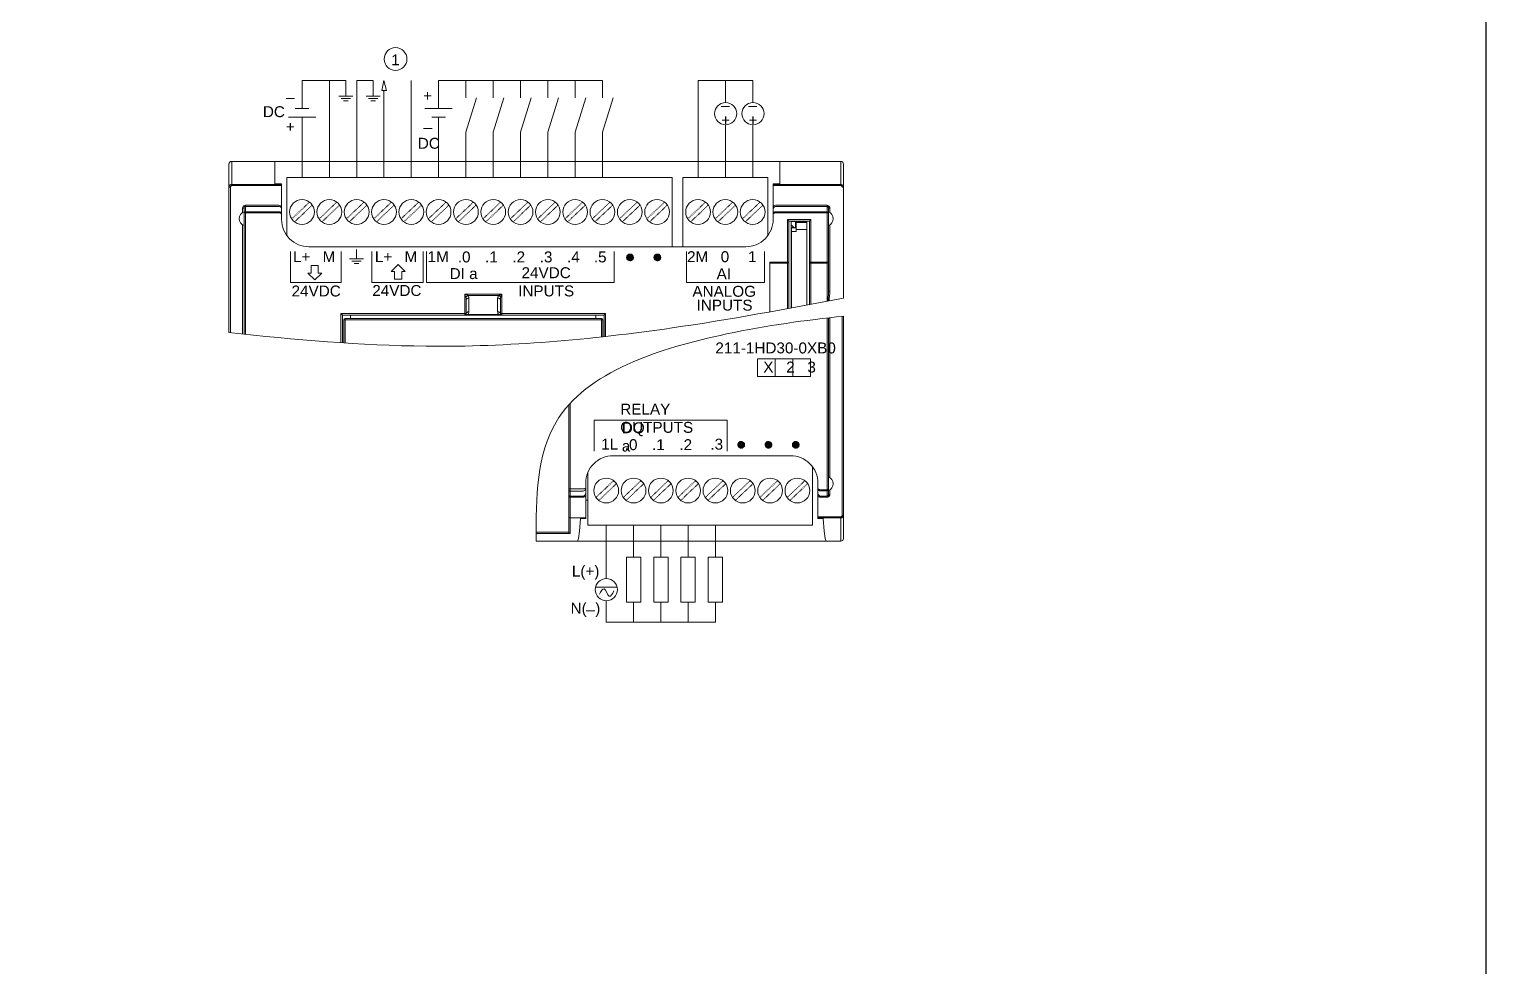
# Model space of a CAD drawing. Header units: inches. Extents: x 57 to 2760, y -193 to 2149.
# Drawn here: x 885.2 to 1098.5, y 1607.5 to 1744.8 of the extents above; entities that cross this region are included whole.
import ezdxf

# ---------------------------------------------------------------- set-up
doc = ezdxf.new("R2010")
doc.units = ezdxf.units.IN
doc.header["$MEASUREMENT"] = 0
doc.linetypes.add('DOT', pattern=[0.2, 0.1, -0.1])
doc.layers.add('Wiring', color=7, linetype='Continuous')
doc.styles.get("Standard").update_dxf_attribs({"font": 'arial.ttf'})

msp = doc.modelspace()

# ---------------------------------------------------------------- linework, layer by layer
at = {"color": 7, "linetype": 'Continuous', "lineweight": 0}
for p, q in [((914.4647, 1700.39447), (914.4647, 1725.06341)), ((914.8647, 1721.90873), (914.8647, 1725.46341)), ((1004.0647, 1725.46341), (914.8647, 1725.46341)), ((921.1647, 1722.13984), (921.1647, 1725.46341)), ((995.1647, 1722.13984), (995.1647, 1725.46341)), ((1004.0647, 1725.46341), (1004.0647, 1721.90873)), ((1004.4647, 1725.06341), (1004.4647, 1705.45298)), ((914.8647, 1721.90873), (922.1647, 1721.90873)), ((914.86471, 1722.06846), (922.1647, 1722.06846)), ((921.1647, 1722.16642), (922.1647, 1722.16642)), ((922.1647, 1722.13984), (921.1647, 1722.13984)), ((922.1647, 1716.96341), (922.1647, 1722.16642)), ((922.9547, 1723.11341), (922.9547, 1714.57681)), ((922.9547, 1723.11341), (979.3747, 1723.11341)), ((979.3747, 1723.11341), (979.3747, 1712.96341)), ((980.9547, 1723.11341), (980.9547, 1712.96341)), ((980.9547, 1723.11341), (993.3747, 1723.11341)), ((993.3747, 1723.11341), (993.3747, 1714.57681)), ((994.1647, 1716.96341), (994.1647, 1722.16642)), ((995.1647, 1722.16642), (994.1647, 1722.16642)), ((995.1647, 1722.13984), (994.1647, 1722.13984)), ((994.1647, 1722.06846), (1004.0647, 1722.06846)), ((994.1647, 1721.90873), (1004.0647, 1721.90873)), ((914.6647, 1700.37346), (914.6647, 1721.69163)), ((916.4647, 1717.96145), (916.4647, 1718.60592)), ((916.6647, 1700.16582), (916.6647, 1718.63608)), ((916.8647, 1700.14534), (916.8647, 1719.03739)), ((916.8647, 1719.03739), (921.7647, 1719.03739)), ((916.8647, 1718.87481), (921.7647, 1718.87481)), ((921.7647, 1718.09909), (916.8647, 1718.09909)), ((921.7647, 1717.92625), (916.8647, 1717.92625)), ((994.5647, 1719.03739), (1002.0647, 1719.03739)), ((994.5647, 1718.87481), (1002.0647, 1718.87481)), ((1002.0647, 1718.09909), (994.5647, 1718.09909)), ((1002.0647, 1717.92625), (994.5647, 1717.92816)), ((1002.0647, 1704.99444), (1002.0647, 1719.03739)), ((1002.2647, 1706.46805), (1002.2647, 1718.63608)), ((1002.4647, 1718.60592), (1002.4647, 1717.96145)), ((916.4647, 1700.18636), (916.4647, 1716.16538)), ((996.2647, 1716.93328), (999.6647, 1716.93328)), ((996.2647, 1703.90682), (996.2647, 1716.93328)), ((996.4647, 1710.88272), (996.4647, 1716.7144)), ((996.4647, 1716.71341), (999.4647, 1716.71341)), ((996.4647, 1716.71341), (999.4647, 1716.71341)), ((996.8147, 1716.66341), (996.7647, 1716.71341)), ((996.8147, 1716.66341), (999.1147, 1716.66341)), ((996.8147, 1704.00829), (996.8147, 1716.66341)), ((997.2147, 1715.76341), (996.8147, 1716.16341)), ((997.4147, 1715.76341), (996.8147, 1715.76341)), ((996.8397, 1715.71341), (997.5397, 1715.71341)), ((996.8397, 1715.71341), (997.5397, 1715.71341)), ((996.8397, 1704.01292), (996.8397, 1715.71341)), ((997.4147, 1716.66341), (997.4147, 1715.76341)), ((999.0897, 1716.51341), (997.5397, 1716.51341)), ((997.5397, 1715.21341), (997.5397, 1716.51341)), ((999.0897, 1715.51341), (997.5397, 1715.51341)), ((999.0897, 1704.43209), (999.0897, 1716.51341)), ((999.1147, 1716.66341), (999.1647, 1716.71341)), ((999.1147, 1716.66341), (999.1147, 1704.43678)), ((999.4647, 1704.50252), (999.4647, 1716.7144)), ((999.6647, 1704.54013), (999.6647, 1716.93328)), ((1002.4647, 1716.16538), (1002.4647, 1706.45005)), ((996.8397, 1715.21341), (997.5397, 1715.21341)), ((990.1647, 1712.96341), (926.16473, 1712.96341)), ((932.13745, 1711.17386), (934.18495, 1711.17386)), ((933.1612, 1711.17386), (933.1612, 1712.53886)), ((972.70479, 1711.40726), (973.1977, 1711.90017)), ((972.71053, 1711.3666), (973.23836, 1711.89444)), ((972.71631, 1711.46519), (973.13977, 1711.88865)), ((972.71822, 1711.32789), (973.27707, 1711.88674)), ((972.72592, 1711.28919), (973.31577, 1711.87904)), ((972.72783, 1711.52312), (973.08184, 1711.87713)), ((972.73362, 1711.25048), (973.35448, 1711.87134)), ((972.73936, 1711.58104), (973.02392, 1711.8656)), ((972.74132, 1711.21178), (973.39318, 1711.86364)), ((972.75941, 1711.18346), (973.4215, 1711.84555)), ((972.778, 1711.15564), (973.44932, 1711.82696)), ((972.79658, 1711.12783), (973.47713, 1711.80838)), ((972.81517, 1711.10001), (973.50495, 1711.78979)), ((972.81633, 1711.70442), (972.90054, 1711.78863)), ((972.83376, 1711.07219), (973.53277, 1711.7712)), ((972.85348, 1711.04551), (973.55945, 1711.75148)), ((972.8813, 1711.02692), (973.57804, 1711.72367)), ((972.90911, 1711.00834), (973.59662, 1711.69585)), ((972.93693, 1710.98975), (973.61521, 1711.66803)), ((972.96475, 1710.97116), (973.6338, 1711.64021)), ((972.99256, 1710.95258), (973.65238, 1711.6124)), ((973.02355, 1710.93716), (973.6678, 1711.58141)), ((973.06226, 1710.92946), (973.6755, 1711.5427)), ((973.10096, 1710.92177), (973.68319, 1711.504)), ((973.13967, 1710.91407), (973.69089, 1711.46529)), ((973.17837, 1710.90637), (973.69859, 1711.42659)), ((973.22377, 1710.90536), (973.6996, 1711.38119)), ((973.28169, 1710.91688), (973.68808, 1711.32327)), ((973.33962, 1710.9284), (973.67656, 1711.26534)), ((973.40121, 1710.94359), (973.66137, 1711.20375)), ((976.70479, 1711.40726), (977.1977, 1711.90017)), ((976.71053, 1711.3666), (977.23836, 1711.89444)), ((976.71631, 1711.46519), (977.13977, 1711.88865)), ((976.71822, 1711.32789), (977.27707, 1711.88674)), ((976.72592, 1711.28919), (977.31577, 1711.87904)), ((976.72783, 1711.52312), (977.08184, 1711.87713)), ((976.73362, 1711.25048), (977.35448, 1711.87134)), ((976.73936, 1711.58104), (977.02392, 1711.8656)), ((976.74132, 1711.21178), (977.39318, 1711.86364)), ((976.75941, 1711.18346), (977.4215, 1711.84555)), ((976.778, 1711.15564), (977.44932, 1711.82696)), ((976.79658, 1711.12783), (977.47713, 1711.80838)), ((976.81517, 1711.10001), (977.50495, 1711.78979)), ((976.81633, 1711.70442), (976.90054, 1711.78863)), ((976.83376, 1711.07219), (977.53277, 1711.7712)), ((976.85348, 1711.04551), (977.55945, 1711.75148)), ((976.8813, 1711.02692), (977.57804, 1711.72367)), ((976.90911, 1711.00834), (977.59662, 1711.69585)), ((976.93693, 1710.98975), (977.61521, 1711.66803)), ((976.96475, 1710.97116), (977.6338, 1711.64021)), ((976.99256, 1710.95258), (977.65238, 1711.6124)), ((977.02355, 1710.93716), (977.6678, 1711.58141)), ((977.06226, 1710.92946), (977.6755, 1711.5427)), ((977.10096, 1710.92177), (977.68319, 1711.504)), ((977.13967, 1710.91407), (977.69089, 1711.46529)), ((977.17837, 1710.90637), (977.69859, 1711.42659)), ((977.22377, 1710.90536), (977.6996, 1711.38119)), ((977.28169, 1710.91688), (977.68808, 1711.32327)), ((977.33962, 1710.9284), (977.67656, 1711.26534)), ((977.40121, 1710.94359), (977.66137, 1711.20375)), ((932.4787, 1710.83261), (933.8437, 1710.83261)), ((932.81995, 1710.49136), (933.50245, 1710.49136)), ((973.54106, 1711.03703), (973.56793, 1711.0639)), ((977.54106, 1711.03703), (977.56793, 1711.0639)), ((993.6647, 1710.69462), (993.6647, 1703.43308)), ((993.85785, 1710.70742), (996.25785, 1710.70742)), ((993.85785, 1710.56844), (996.25785, 1710.56844)), ((996.4647, 1703.94367), (996.4647, 1710.88272)), ((999.6647, 1710.70742), (1002.0647, 1710.70742)), ((999.6647, 1710.56844), (1002.0647, 1710.56844)), ((949.0147, 1702.96341), (949.0147, 1705.99974)), ((949.12098, 1705.67959), (949.0147, 1705.99974)), ((949.16326, 1705.94986), (949.0147, 1705.99974)), ((949.0147, 1705.99974), (954.4147, 1705.99974)), ((949.16298, 1705.55131), (949.12098, 1705.67959)), ((949.28257, 1705.90908), (949.16326, 1705.94986)), ((949.2147, 1703.16341), (949.2147, 1705.17744)), ((949.37994, 1705.87519), (949.28257, 1705.90908)), ((949.45953, 1705.84691), (949.37994, 1705.87519)), ((949.45953, 1705.84691), (953.96987, 1705.84691)), ((949.6147, 1703.43935), (949.6147, 1705.45337)), ((953.8147, 1705.45337), (953.8147, 1703.43935)), ((954.04656, 1705.87417), (953.96987, 1705.84691)), ((954.1425, 1705.90758), (954.04656, 1705.87417)), ((954.26353, 1705.94898), (954.1425, 1705.90758)), ((954.2147, 1705.17744), (954.2147, 1703.16341)), ((954.4147, 1705.99974), (954.26353, 1705.94898)), ((954.34297, 1705.7842), (954.26643, 1705.55131)), ((954.4147, 1705.99974), (954.34297, 1705.7842)), ((954.4147, 1705.99974), (954.4147, 1702.96341)), ((930.8647, 1698.92107), (930.8647, 1703.17693)), ((949.0147, 1703.17693), (930.8647, 1703.17693)), ((931.0647, 1698.90764), (931.0647, 1702.96387)), ((931.0647, 1698.90764), (931.0647, 1702.96387)), ((969.4147, 1702.96341), (931.0647, 1702.96341)), ((932.2647, 1702.46341), (932.2647, 1702.96341)), ((954.4147, 1702.96341), (949.0147, 1702.96341)), ((949.23283, 1703.06559), (949.1595, 1703.02545)), ((949.22769, 1702.97644), (949.28989, 1702.98569)), ((953.98032, 1703.02545), (949.44909, 1703.02545)), ((954.19658, 1703.06559), (954.26991, 1703.02545)), ((954.30938, 1702.96652), (954.4147, 1702.96341)), ((969.6147, 1703.17693), (954.4147, 1703.17693)), ((968.2147, 1702.46341), (968.2147, 1702.96341)), ((969.4147, 1699.80425), (969.4147, 1702.96387)), ((969.6147, 1703.17693), (969.6147, 1699.8264)), ((1002.4647, 1702.58495), (1002.4647, 1679.16216)), ((1004.2647, 1673.63591), (1004.2647, 1702.78784)), ((1004.4647, 1670.26413), (1004.4647, 1702.80972)), ((1004.4647, 1702.80972), (1004.4647, 1673.66918)), ((931.2647, 1698.89436), (931.2647, 1702.26341)), ((931.4647, 1698.88123), (931.4647, 1702.46341)), ((931.4647, 1702.46341), (969.0147, 1702.46341)), ((931.4647, 1702.46341), (969.0147, 1702.46341)), ((931.4647, 1702.2765), (969.0147, 1702.2765)), ((969.0147, 1699.76041), (969.0147, 1702.46341)), ((969.2147, 1699.78226), (969.2147, 1702.26341)), ((1002.0647, 1676.29015), (1002.0647, 1702.53826)), ((1002.2647, 1676.69147), (1002.2647, 1702.56169)), ((964.2147, 1671.19782), (964.2147, 1689.8132)), ((964.4147, 1690.03226), (964.4147, 1670.96984)), ((988.98264, 1683.97127), (989.47555, 1684.46418)), ((988.98838, 1683.9306), (989.51622, 1684.45844)), ((988.99417, 1684.02919), (989.41763, 1684.45265)), ((988.99608, 1683.8919), (989.55493, 1684.45074)), ((989.00378, 1683.85319), (989.59363, 1684.44304)), ((989.00569, 1684.08712), (989.3597, 1684.44113)), ((989.01148, 1683.81449), (989.63234, 1684.43534)), ((989.01721, 1684.14505), (989.30177, 1684.42961)), ((989.01918, 1683.77578), (989.67104, 1684.42764)), ((989.03727, 1683.74747), (989.69936, 1684.40956)), ((989.05585, 1683.71965), (989.72717, 1684.39097)), ((989.07444, 1683.69183), (989.75499, 1684.37238)), ((989.09303, 1683.66401), (989.78281, 1684.3538)), ((989.09418, 1684.26842), (989.1784, 1684.35264)), ((989.11161, 1683.6362), (989.81062, 1684.33521)), ((989.13133, 1683.60952), (989.83731, 1684.31549)), ((989.15915, 1683.59093), (989.85589, 1684.28767)), ((989.18697, 1683.57234), (989.87448, 1684.25985)), ((989.21479, 1683.55375), (989.89307, 1684.23204)), ((989.2426, 1683.53517), (989.91165, 1684.20422)), ((989.27042, 1683.51658), (989.93024, 1684.1764)), ((989.30141, 1683.50117), (989.94565, 1684.14541)), ((989.34012, 1683.49347), (989.95335, 1684.10671)), ((989.37882, 1683.48577), (989.96105, 1684.068)), ((989.41753, 1683.47807), (989.96875, 1684.0293)), ((989.45623, 1683.47037), (989.97645, 1683.99059)), ((989.50162, 1683.46936), (989.97746, 1683.9452)), ((989.55955, 1683.48088), (989.96594, 1683.88727)), ((989.61748, 1683.49241), (989.95441, 1683.82935)), ((989.67907, 1683.50759), (989.93923, 1683.76775)), ((989.81891, 1683.60104), (989.84578, 1683.62791)), ((992.98264, 1683.97127), (993.47555, 1684.46418)), ((992.98838, 1683.9306), (993.51622, 1684.45844)), ((992.99417, 1684.02919), (993.41763, 1684.45265)), ((992.99608, 1683.8919), (993.55493, 1684.45074)), ((993.00378, 1683.85319), (993.59363, 1684.44304)), ((993.00569, 1684.08712), (993.3597, 1684.44113)), ((993.01148, 1683.81449), (993.63234, 1684.43534)), ((993.01721, 1684.14505), (993.30177, 1684.42961)), ((993.01918, 1683.77578), (993.67104, 1684.42764)), ((993.03727, 1683.74747), (993.69936, 1684.40956)), ((993.05585, 1683.71965), (993.72717, 1684.39097)), ((993.07444, 1683.69183), (993.75499, 1684.37238)), ((993.09303, 1683.66401), (993.78281, 1684.3538)), ((993.09418, 1684.26842), (993.1784, 1684.35264)), ((993.11161, 1683.6362), (993.81062, 1684.33521)), ((993.13133, 1683.60952), (993.83731, 1684.31549)), ((993.15915, 1683.59093), (993.85589, 1684.28767)), ((993.18697, 1683.57234), (993.87448, 1684.25985)), ((993.21479, 1683.55375), (993.89307, 1684.23204)), ((993.2426, 1683.53517), (993.91165, 1684.20422)), ((993.27042, 1683.51658), (993.93024, 1684.1764)), ((993.30141, 1683.50117), (993.94565, 1684.14541)), ((993.34012, 1683.49347), (993.95335, 1684.10671)), ((993.37882, 1683.48577), (993.96105, 1684.068)), ((993.41753, 1683.47807), (993.96875, 1684.0293)), ((993.45623, 1683.47037), (993.97645, 1683.99059)), ((993.50162, 1683.46936), (993.97746, 1683.9452)), ((993.55955, 1683.48088), (993.96594, 1683.88727)), ((993.61748, 1683.49241), (993.95441, 1683.82935)), ((993.67907, 1683.50759), (993.93923, 1683.76775)), ((993.81891, 1683.60104), (993.84578, 1683.62791)), ((996.98264, 1683.97127), (997.47555, 1684.46418)), ((996.98838, 1683.9306), (997.51622, 1684.45844)), ((996.99417, 1684.02919), (997.41763, 1684.45265)), ((996.99608, 1683.8919), (997.55493, 1684.45074)), ((997.00378, 1683.85319), (997.59363, 1684.44304)), ((997.00569, 1684.08712), (997.3597, 1684.44113)), ((997.01148, 1683.81449), (997.63234, 1684.43534)), ((997.01721, 1684.14505), (997.30177, 1684.42961)), ((997.01918, 1683.77578), (997.67104, 1684.42764)), ((997.03727, 1683.74747), (997.69936, 1684.40956)), ((997.05585, 1683.71965), (997.72717, 1684.39097)), ((997.07444, 1683.69183), (997.75499, 1684.37238)), ((997.09303, 1683.66401), (997.78281, 1684.3538)), ((997.09418, 1684.26842), (997.1784, 1684.35264)), ((997.11161, 1683.6362), (997.81062, 1684.33521)), ((997.13133, 1683.60952), (997.83731, 1684.31549)), ((997.15915, 1683.59093), (997.85589, 1684.28767)), ((997.18697, 1683.57234), (997.87448, 1684.25985)), ((997.21479, 1683.55375), (997.89307, 1684.23204)), ((997.2426, 1683.53517), (997.91165, 1684.20422)), ((997.27042, 1683.51658), (997.93024, 1684.1764)), ((997.30141, 1683.50117), (997.94565, 1684.14541)), ((997.34012, 1683.49347), (997.95335, 1684.10671)), ((997.37882, 1683.48577), (997.96105, 1684.068)), ((997.41753, 1683.47807), (997.96875, 1684.0293)), ((997.45623, 1683.47037), (997.97645, 1683.99059)), ((997.50162, 1683.46936), (997.97746, 1683.9452)), ((997.55955, 1683.48088), (997.96594, 1683.88727)), ((997.61748, 1683.49241), (997.95441, 1683.82935)), ((997.67907, 1683.50759), (997.93923, 1683.76775)), ((997.81891, 1683.60104), (997.84578, 1683.62791)), ((970.7147, 1682.36413), (996.71468, 1682.36413)), ((967.0147, 1672.21413), (967.0147, 1679.884)), ((999.9247, 1672.21413), (999.9247, 1680.75074)), ((964.4147, 1677.53858), (966.3147, 1677.53858)), ((964.4147, 1677.19276), (966.3147, 1677.19276)), ((966.7147, 1673.16112), (966.7147, 1678.36413)), ((966.7147, 1677.57913), (966.7147, 1678.36413)), ((1000.7147, 1673.16112), (1000.7147, 1678.36413)), ((1001.1147, 1677.40129), (1002.0647, 1677.40129)), ((1001.1147, 1677.22845), (1002.0647, 1677.22845)), ((1002.4647, 1677.3661), (1002.4647, 1676.72162)), ((966.31461, 1676.45273), (964.4147, 1676.45273)), ((966.3147, 1676.29015), (964.4147, 1676.29015)), ((966.7147, 1675.86413), (967.0147, 1675.86413)), ((1002.0647, 1676.45273), (1001.1147, 1676.45273)), ((1002.0647, 1676.29015), (1001.1147, 1676.29015)), ((966.7147, 1673.29232), (964.4147, 1673.29232)), ((965.79938, 1671.34586), (965.94628, 1673.18771)), ((965.94271, 1673.16112), (966.7147, 1673.16112)), ((966.7147, 1673.18771), (965.94628, 1673.18771)), ((1004.0647, 1673.41881), (1000.7147, 1673.41881)), ((1004.06468, 1673.25908), (1000.7147, 1673.25908)), ((1001.48313, 1673.18771), (1000.7147, 1673.18771)), ((1001.4867, 1673.16112), (1000.7147, 1673.16112)), ((1001.63003, 1671.34586), (1001.48313, 1673.18771)), ((1004.0647, 1669.86413), (1004.0647, 1673.41881)), ((964.21694, 1671.16762), (959.46209, 1671.16762)), ((964.4147, 1670.96984), (959.46326, 1670.96984)), ((999.9247, 1672.21413), (967.0147, 1672.21413)), ((959.47403, 1669.86413), (1004.0647, 1669.86413)), ((965.50001, 1669.86413), (959.47403, 1669.86413))]:
    msp.add_line(p, q, dxfattribs=at)
at = {"linetype": 'DOT', "lineweight": 0}
for p, q in [((923.65885, 1717.04019), (926.25793, 1719.50223)), ((924.07147, 1716.6046), (926.67056, 1719.06664)), ((927.65885, 1717.04019), (930.25793, 1719.50223)), ((928.07147, 1716.6046), (930.67056, 1719.06664)), ((931.65885, 1717.04019), (934.25793, 1719.50223)), ((932.07147, 1716.6046), (934.67056, 1719.06664)), ((935.65885, 1717.04019), (938.25793, 1719.50223)), ((936.07147, 1716.6046), (938.67056, 1719.06664)), ((939.65885, 1717.04019), (942.25793, 1719.50223)), ((940.07147, 1716.6046), (942.67056, 1719.06664)), ((943.65885, 1717.04019), (946.25793, 1719.50223)), ((944.07147, 1716.6046), (946.67056, 1719.06664)), ((947.65885, 1717.04019), (950.25793, 1719.50223)), ((948.07147, 1716.6046), (950.67056, 1719.06664)), ((951.65885, 1717.04019), (954.25793, 1719.50223)), ((952.07147, 1716.6046), (954.67056, 1719.06664)), ((955.65885, 1717.04019), (958.25793, 1719.50223)), ((956.07147, 1716.6046), (958.67056, 1719.06664)), ((959.65885, 1717.04019), (962.25793, 1719.50223)), ((960.07147, 1716.6046), (962.67056, 1719.06664)), ((963.65885, 1717.04019), (966.25793, 1719.50223)), ((964.07147, 1716.6046), (966.67056, 1719.06664)), ((967.65885, 1717.04019), (970.25793, 1719.50223)), ((968.07147, 1716.6046), (970.67056, 1719.06664)), ((971.65885, 1717.04019), (974.25793, 1719.50223)), ((972.07147, 1716.6046), (974.67056, 1719.06664)), ((975.65885, 1717.04019), (978.25793, 1719.50223)), ((976.07147, 1716.6046), (978.67056, 1719.06664)), ((981.65885, 1717.04019), (984.25793, 1719.50223)), ((982.07147, 1716.6046), (984.67056, 1719.06664)), ((985.65885, 1717.04019), (988.25793, 1719.50223)), ((986.07147, 1716.6046), (988.67056, 1719.06664)), ((989.65885, 1717.04019), (992.25793, 1719.50223)), ((990.07147, 1716.6046), (992.67056, 1719.06664)), ((968.20885, 1676.2609), (970.80793, 1678.72295)), ((968.62147, 1675.82531), (971.22056, 1678.28736)), ((972.20885, 1676.2609), (974.80793, 1678.72295)), ((972.62147, 1675.82531), (975.22056, 1678.28736)), ((976.20885, 1676.2609), (978.80793, 1678.72295)), ((976.62147, 1675.82531), (979.22056, 1678.28736)), ((980.20885, 1676.2609), (982.80793, 1678.72295)), ((980.62147, 1675.82531), (983.22056, 1678.28736)), ((984.20885, 1676.2609), (986.80793, 1678.72295)), ((984.62147, 1675.82531), (987.22056, 1678.28736)), ((988.20885, 1676.2609), (990.80793, 1678.72295)), ((988.62147, 1675.82531), (991.22056, 1678.28736)), ((992.20885, 1676.2609), (994.80793, 1678.72295)), ((992.62147, 1675.82531), (995.22056, 1678.28736)), ((996.20885, 1676.2609), (998.80793, 1678.72295)), ((996.62147, 1675.82531), (999.22056, 1678.28736))]:
    msp.add_line(p, q, dxfattribs=at)
at = {"lineweight": 0}
for p, q in [((923.4497, 1712.25719), (923.4497, 1707.7436)), ((930.8797, 1712.25719), (930.8797, 1707.7436)), ((935.40495, 1712.25759), (935.40495, 1707.74401)), ((942.8797, 1712.25759), (942.8797, 1707.74401)), ((943.40495, 1712.25759), (943.40495, 1707.74401)), ((970.8797, 1712.25759), (970.8797, 1707.74401)), ((981.4497, 1712.25719), (981.4497, 1707.7436)), ((992.8797, 1712.25719), (992.8797, 1707.7436)), ((925.9912, 1709.12081), (927.01931, 1708.12333)), ((926.50526, 1709.12081), (925.9912, 1709.12081)), ((926.50526, 1710.2392), (926.50526, 1709.12081)), ((927.01931, 1710.2392), (926.50526, 1710.2392)), ((927.0193, 1710.2392), (927.53335, 1710.2392)), ((928.04741, 1709.12081), (927.01931, 1708.12333)), ((927.53335, 1710.2392), (927.53335, 1709.12081)), ((927.53335, 1709.12081), (928.04741, 1709.12081)), ((938.21242, 1709.35037), (939.24052, 1710.34785)), ((938.72647, 1709.35037), (938.21242, 1709.35037)), ((938.72647, 1708.23198), (938.72647, 1709.35037)), ((940.26862, 1709.35037), (939.24052, 1710.34785)), ((939.75457, 1708.23198), (939.75457, 1709.35037)), ((939.75457, 1709.35037), (940.26862, 1709.35037)), ((923.4497, 1707.7436), (930.8797, 1707.7436)), ((935.40495, 1707.74401), (942.8797, 1707.74401)), ((939.24052, 1708.23198), (938.72647, 1708.23198)), ((939.24052, 1708.23198), (939.75457, 1708.23198)), ((943.40495, 1707.74401), (970.8797, 1707.74401)), ((981.4497, 1707.7436), (992.8797, 1707.7436)), ((967.95495, 1683.03854), (967.95495, 1687.55212)), ((967.95495, 1687.55212), (987.4297, 1687.55212)), ((987.4297, 1683.03854), (987.4297, 1687.55212))]:
    msp.add_line(p, q, dxfattribs=at)
msp.add_lwpolyline([(60.46636, 2015.39461), (1098.54819, 2015.39461), (1098.54819, 1083.9003), (60.46636, 1083.9003)], close=True)
at = {"color": 7, "linetype": 'Continuous', "lineweight": 0}
for points in [[(914.4647, 1721.65837), (914.46922, 1721.71982), (914.484, 1721.78419), (914.51023, 1721.84836), (914.54812, 1721.90901), (914.59689, 1721.96297), (914.65509, 1722.00764), (914.7208, 1722.041), (914.79159, 1722.06155), (914.86471, 1722.06846)], [(914.6647, 1721.69163), (914.66696, 1721.72416), (914.67435, 1721.75823), (914.68746, 1721.7922), (914.7064, 1721.82431), (914.73079, 1721.85288), (914.75988, 1721.87653), (914.79274, 1721.89419), (914.82814, 1721.90507), (914.8647, 1721.90873)], [(1004.0647, 1722.06846), (1004.1094, 1722.0659), (1004.15268, 1722.05842), (1004.19585, 1722.04579), (1004.23951, 1722.02723), (1004.2837, 1722.00153), (1004.32788, 1721.96719), (1004.37052, 1721.9227), (1004.40871, 1721.86762), (1004.43886, 1721.80338), (1004.45811, 1721.73251), (1004.4647, 1721.65837)], [(1004.0647, 1721.90873), (1004.08705, 1721.90737), (1004.10869, 1721.90342), (1004.13028, 1721.89673), (1004.15211, 1721.8869), (1004.17421, 1721.8733), (1004.19629, 1721.85512), (1004.21761, 1721.83157), (1004.2367, 1721.80243), (1004.25178, 1721.76842), (1004.2614, 1721.7309), (1004.2647, 1721.69163)], [(914.4647, 1721.65837), (914.4915, 1721.675), (914.5647, 1721.68717), (914.6647, 1721.69163)], [(1004.4647, 1721.65837), (1004.43791, 1721.675), (1004.3647, 1721.68717), (1004.2647, 1721.69163)], [(916.4647, 1718.60592), (916.4864, 1718.74607), (916.54743, 1718.86865), (916.63807, 1718.96141), (916.74681, 1719.01817), (916.8647, 1719.03739)], [(916.6647, 1718.6361), (916.63791, 1718.62101), (916.5647, 1718.60997), (916.4647, 1718.60592)], [(916.6647, 1718.63607), (916.67553, 1718.71356), (916.70606, 1718.78143), (916.75144, 1718.83282), (916.80585, 1718.86423), (916.8647, 1718.87481)], [(916.6647, 1717.90591), (916.67993, 1717.97984), (916.72328, 1718.04251), (916.78817, 1718.08439), (916.8647, 1718.09909)], [(916.8647, 1717.92625), (916.78792, 1717.92469), (916.72265, 1717.92023), (916.67957, 1717.9136), (916.6647, 1717.90591)], [(921.7647, 1719.03739), (921.90727, 1719.01885), (922.0428, 1718.96362), (922.1647, 1718.87256)], [(921.7647, 1718.87481), (921.88217, 1718.85476), (921.99118, 1718.79489), (922.08186, 1718.69717), (922.14299, 1718.5679), (922.1647, 1718.42025)], [(921.76472, 1718.09909), (921.83164, 1718.09415), (921.8903, 1718.08136), (921.94058, 1718.06337), (921.98339, 1718.04204), (922.02001, 1718.01837), (922.05174, 1717.99265), (922.07976, 1717.96448), (922.10451, 1717.93342), (922.12552, 1717.89979), (922.14226, 1717.86422), (922.15443, 1717.82737), (922.16195, 1717.78952), (922.1647, 1717.74836)], [(922.1647, 1717.74839), (922.16195, 1717.76925), (922.15443, 1717.78844), (922.14227, 1717.80712), (922.12552, 1717.82515), (922.10452, 1717.84221), (922.07977, 1717.85796), (922.05176, 1717.87224), (922.02004, 1717.88529), (921.98342, 1717.8973), (921.94063, 1717.90812), (921.89036, 1717.91724), (921.83172, 1717.92373), (921.76481, 1717.92625)], [(994.1647, 1718.87256), (994.28631, 1718.96346), (994.42145, 1719.01867), (994.5647, 1719.03739)], [(994.1647, 1718.42025), (994.18642, 1718.56792), (994.24746, 1718.69704), (994.33817, 1718.79484), (994.44674, 1718.85458), (994.5647, 1718.87481)], [(994.1647, 1717.74836), (994.16744, 1717.78939), (994.17556, 1717.82954), (994.18881, 1717.86832), (994.20691, 1717.9052), (994.22948, 1717.93973), (994.25608, 1717.9715), (994.28635, 1718.00026), (994.32002, 1718.02583), (994.35659, 1718.04789), (994.39541, 1718.06613), (994.4358, 1718.08038), (994.47718, 1718.09059), (994.51984, 1718.09688), (994.5647, 1718.09909)], [(994.5647, 1717.92625), (994.51984, 1717.92513), (994.47718, 1717.92194), (994.4358, 1717.91676), (994.39541, 1717.90953), (994.35659, 1717.90027), (994.32002, 1717.88909), (994.28636, 1717.87611), (994.25608, 1717.86153), (994.22948, 1717.84542), (994.20691, 1717.82791), (994.18881, 1717.8092), (994.17556, 1717.78954), (994.16744, 1717.76918), (994.1647, 1717.74839)], [(1002.0647, 1719.03739), (1002.1826, 1719.01817), (1002.29139, 1718.96137), (1002.382, 1718.86862), (1002.44303, 1718.746), (1002.4647, 1718.60592)], [(1002.0647, 1718.87481), (1002.12356, 1718.86423), (1002.17801, 1718.83279), (1002.22336, 1718.78141), (1002.25389, 1718.71351), (1002.2647, 1718.63607)], [(1002.0647, 1718.09909), (1002.14028, 1718.08477), (1002.2052, 1718.0434), (1002.24937, 1717.98008), (1002.2647, 1717.90591)], [(1002.2647, 1717.90591), (1002.24937, 1717.91372), (1002.2052, 1717.92038), (1002.14028, 1717.92474), (1002.0647, 1717.92625)], [(1002.2647, 1718.6361), (1002.2915, 1718.62101), (1002.3647, 1718.60997), (1002.4647, 1718.60592)], [(996.4647, 1716.7144), (996.44989, 1716.73663), (996.41477, 1716.7772), (996.36859, 1716.82699), (996.31698, 1716.88056), (996.2647, 1716.93328)], [(999.4647, 1716.7144), (999.47952, 1716.73663), (999.51464, 1716.7772), (999.56081, 1716.82699), (999.61243, 1716.88056), (999.6647, 1716.93328)], [(993.65785, 1710.69054), (993.6618, 1710.69386), (993.67517, 1710.69738), (993.70023, 1710.70089), (993.73881, 1710.7041), (993.79181, 1710.7067), (993.85785, 1710.70742)], [(993.65785, 1710.69054), (993.67263, 1710.64447), (993.71572, 1710.60464), (993.78091, 1710.57784), (993.85785, 1710.56844)], [(996.25785, 1710.70742), (996.2974, 1710.70704), (996.33925, 1710.70598), (996.38092, 1710.70393), (996.41851, 1710.70066), (996.44658, 1710.69616), (996.45785, 1710.69054)], [(996.45785, 1710.69054), (996.44306, 1710.64447), (996.39998, 1710.60464), (996.33478, 1710.57784), (996.25785, 1710.56844)], [(999.4647, 1710.69054), (999.46865, 1710.69386), (999.48203, 1710.69738), (999.50709, 1710.70089), (999.54567, 1710.7041), (999.59866, 1710.7067), (999.6647, 1710.70742)], [(999.4647, 1710.69054), (999.47949, 1710.64447), (999.52258, 1710.60464), (999.58777, 1710.57784), (999.6647, 1710.56844)], [(1002.0647, 1710.70742), (1002.10425, 1710.70704), (1002.1461, 1710.70598), (1002.18777, 1710.70393), (1002.22537, 1710.70066), (1002.25344, 1710.69616), (1002.2647, 1710.69054)], [(1002.2647, 1710.69054), (1002.24992, 1710.64447), (1002.20683, 1710.60464), (1002.14164, 1710.57784), (1002.0647, 1710.56844)], [(949.45953, 1705.84691), (949.3401, 1705.77046), (949.23663, 1705.66733), (949.16298, 1705.55131)], [(949.2147, 1705.17744), (949.2081, 1705.31955), (949.19019, 1705.44482), (949.16298, 1705.55131)], [(949.6147, 1705.45337), (949.46164, 1705.43237), (949.33187, 1705.37256), (949.24516, 1705.28304), (949.2147, 1705.17744)], [(949.6147, 1705.45337), (949.59491, 1705.60282), (949.54118, 1705.73472), (949.45953, 1705.84691)], [(953.96987, 1705.84691), (953.88798, 1705.73434), (953.83422, 1705.60183), (953.8147, 1705.45337)], [(953.8147, 1705.45337), (953.96778, 1705.43237), (954.09755, 1705.37255), (954.18426, 1705.28303), (954.2147, 1705.17744)], [(953.96987, 1705.84692), (954.08931, 1705.77046), (954.19277, 1705.66733), (954.26643, 1705.55131)], [(954.26643, 1705.55131), (954.23914, 1705.44449), (954.22122, 1705.31857), (954.2147, 1705.17745)], [(1002.2647, 1706.46805), (1002.26301, 1706.28435), (1002.25776, 1706.08372), (1002.24874, 1705.86549), (1002.23573, 1705.62822), (1002.21845, 1705.36956), (1002.19714, 1705.09322), (1002.19074, 1705.01843)], [(1002.2647, 1706.46805), (1002.2915, 1706.45905), (1002.3647, 1706.45246), (1002.4647, 1706.45005)], [(1002.4647, 1706.45005), (1002.46178, 1706.27581), (1002.45276, 1706.08786), (1002.43729, 1705.88585), (1002.41502, 1705.66894), (1002.38547, 1705.43506), (1002.34853, 1705.18477), (1002.32521, 1705.04403)], [(931.0647, 1702.96387), (931.04989, 1702.98374), (931.01477, 1703.0226), (930.96859, 1703.07129), (930.91698, 1703.12429), (930.8647, 1703.17693)], [(949.0147, 1703.17693), (949.08901, 1703.17596), (949.15414, 1703.1731), (949.19919, 1703.16863), (949.2147, 1703.16341)], [(949.0147, 1702.96341), (949.08987, 1702.96499), (949.16097, 1702.96945), (949.22769, 1702.97644)], [(949.6147, 1703.43935), (949.46163, 1703.41834), (949.33186, 1703.35853), (949.24515, 1703.26901), (949.2147, 1703.16341)], [(949.44909, 1703.02546), (949.33363, 1703.0656), (949.23283, 1703.06559)], [(949.28989, 1702.98569), (949.34756, 1702.99701), (949.40068, 1703.01029), (949.44909, 1703.02545)], [(949.44909, 1703.02545), (949.5152, 1703.10841), (949.56718, 1703.20529), (949.60182, 1703.31568), (949.6147, 1703.43935)], [(953.8147, 1703.43935), (953.82758, 1703.31568), (953.86224, 1703.20528), (953.91422, 1703.1084), (953.98032, 1703.02545)], [(953.8147, 1703.43935), (953.96778, 1703.41834), (954.09755, 1703.35853), (954.18426, 1703.26901), (954.2147, 1703.16341)], [(953.98031, 1703.02545), (954.0422, 1703.00662), (954.12296, 1702.98865)], [(953.98032, 1703.02545), (954.09578, 1703.06559), (954.19658, 1703.06559)], [(954.12296, 1702.98865), (954.21213, 1702.97516), (954.30938, 1702.96652)], [(954.4147, 1703.17693), (954.3404, 1703.17596), (954.27527, 1703.1731), (954.23022, 1703.16863), (954.2147, 1703.16341)], [(969.4147, 1702.96387), (969.42952, 1702.98374), (969.46464, 1703.0226), (969.51081, 1703.07129), (969.56243, 1703.12429), (969.6147, 1703.17693)], [(931.2647, 1702.26341), (931.29041, 1702.26983), (931.36372, 1702.27471), (931.4647, 1702.2765)], [(969.2147, 1702.26341), (969.189, 1702.26983), (969.11569, 1702.27471), (969.0147, 1702.2765)], [(964.2147, 1677.42164), (964.21765, 1677.44163), (964.22556, 1677.4596), (964.23714, 1677.47544), (964.25134, 1677.48908), (964.26736, 1677.5007), (964.28535, 1677.51082), (964.30524, 1677.5195), (964.32651, 1677.52659), (964.34855, 1677.53198), (964.37078, 1677.5357), (964.39274, 1677.53786), (964.4147, 1677.53858)], [(964.2147, 1677.42164), (964.21765, 1677.38249), (964.22556, 1677.34726), (964.23714, 1677.3163), (964.25134, 1677.2896), (964.26736, 1677.26687), (964.28535, 1677.24708), (964.30525, 1677.23008), (964.32651, 1677.21621), (964.34855, 1677.20565), (964.37078, 1677.19835), (964.39274, 1677.19414), (964.4147, 1677.19276)], [(966.7147, 1677.57913), (966.69541, 1677.46059), (966.63885, 1677.35275), (966.55023, 1677.26684), (966.43859, 1677.21176), (966.3147, 1677.19276)], [(966.3147, 1677.53858), (966.37327, 1677.53902), (966.43656, 1677.54051), (966.50217, 1677.5433), (966.56676, 1677.54763), (966.62589, 1677.55364), (966.67356, 1677.56122), (966.70426, 1677.56993), (966.7147, 1677.57913)], [(1001.11476, 1677.22845), (1001.01904, 1677.23863), (1000.93904, 1677.26408), (1000.87484, 1677.29849), (1000.82496, 1677.33737), (1000.78713, 1677.37788), (1000.75911, 1677.41854), (1000.73908, 1677.45857), (1000.72559, 1677.49789), (1000.7176, 1677.53701), (1000.7147, 1677.57918)], [(1000.7147, 1677.57916), (1000.7176, 1677.55777), (1000.72559, 1677.53793), (1000.73909, 1677.518), (1000.75913, 1677.49769), (1000.78716, 1677.47707), (1000.82501, 1677.45652), (1000.87493, 1677.4368), (1000.93916, 1677.41934), (1001.01921, 1677.40643), (1001.11498, 1677.40128)], [(1002.2647, 1677.42164), (1002.24948, 1677.34771), (1002.20613, 1677.28503), (1002.14124, 1677.24316), (1002.0647, 1677.22845)], [(1002.0647, 1677.40129), (1002.14149, 1677.40285), (1002.20676, 1677.40732), (1002.24984, 1677.41394), (1002.2647, 1677.42164)], [(964.4147, 1676.29015), (964.36186, 1676.3004), (964.31895, 1676.32529), (964.28709, 1676.35641), (964.26406, 1676.38875), (964.24691, 1676.42147), (964.2336, 1676.45603), (964.2236, 1676.49331), (964.2171, 1676.53391), (964.2147, 1676.57838)], [(964.4147, 1676.45273), (964.36186, 1676.45719), (964.31896, 1676.46807), (964.28709, 1676.48164), (964.26406, 1676.49574), (964.24691, 1676.51001), (964.2336, 1676.52508), (964.2236, 1676.54132), (964.2171, 1676.55901), (964.2147, 1676.57838)], [(966.7147, 1676.90719), (966.693, 1676.75967), (966.63197, 1676.63053), (966.54126, 1676.53271), (966.43271, 1676.47297), (966.31461, 1676.45273)], [(966.7147, 1676.45499), (966.59317, 1676.36414), (966.45808, 1676.30891), (966.3147, 1676.29015)], [(1001.1147, 1676.45273), (1000.99724, 1676.47278), (1000.88823, 1676.53265), (1000.79755, 1676.63037), (1000.73641, 1676.75964), (1000.7147, 1676.90729)], [(1001.1147, 1676.29015), (1000.97214, 1676.30869), (1000.8366, 1676.36392), (1000.7147, 1676.45499)], [(1002.4647, 1676.72162), (1002.443, 1676.58147), (1002.38198, 1676.4589), (1002.29133, 1676.36613), (1002.1826, 1676.30937), (1002.0647, 1676.29015)], [(1002.2647, 1676.69147), (1002.25387, 1676.61398), (1002.22334, 1676.54611), (1002.17797, 1676.49472), (1002.12355, 1676.46331), (1002.0647, 1676.45273)], [(1002.2647, 1676.69145), (1002.2915, 1676.70653), (1002.36471, 1676.71758), (1002.4647, 1676.72162)], [(964.2147, 1673.45229), (964.22753, 1673.39591), (964.26677, 1673.34462), (964.33111, 1673.30696), (964.4147, 1673.29232)], [(1004.4647, 1673.66918), (1004.46023, 1673.60804), (1004.44557, 1673.54385), (1004.41945, 1673.47971), (1004.38164, 1673.41899), (1004.33288, 1673.3649), (1004.27465, 1673.32011), (1004.20885, 1673.28663), (1004.13793, 1673.26601), (1004.06468, 1673.25908)], [(1004.2647, 1673.63591), (1004.26247, 1673.60356), (1004.25514, 1673.56957), (1004.24208, 1673.53562), (1004.22318, 1673.50347), (1004.19879, 1673.47483), (1004.16968, 1673.45112), (1004.13677, 1673.43339), (1004.10131, 1673.42248), (1004.0647, 1673.41881)], [(1004.4647, 1673.66918), (1004.43791, 1673.65255), (1004.3647, 1673.64037), (1004.2647, 1673.63591)], [(964.21694, 1671.16762), (964.2157, 1671.17765), (964.21495, 1671.18772), (964.2147, 1671.19782)], [(964.21694, 1671.16762), (964.24644, 1671.08582), (964.29558, 1671.0265), (964.35387, 1670.98825), (964.4147, 1670.96984)], [(965.50001, 1669.86413), (965.65025, 1670.23525), (965.79938, 1671.34586)], [(1001.9294, 1669.86413), (1001.77916, 1670.23525), (1001.63003, 1671.34586)]]:
    msp.add_lwpolyline(points, dxfattribs=at)
at = {"lineweight": 0}
for points in [[(991.87973, 1696.5706), (994.46316, 1696.5706), (994.46316, 1693.96544), (991.87973, 1693.96544)], [(994.46316, 1696.5706), (997.04659, 1696.5706), (997.04659, 1693.96544), (994.46316, 1693.96544)], [(997.04659, 1696.5706), (999.63002, 1696.5706), (999.63002, 1693.96544), (997.04659, 1693.96544)]]:
    msp.add_lwpolyline(points, close=True, dxfattribs=at)
at = {"color": 7, "linetype": 'Continuous', "lineweight": 0}
for centre, radius in [((925.1647, 1718.05341), 1.815), ((929.1647, 1718.05341), 1.815), ((933.1647, 1718.05341), 1.815), ((937.1647, 1718.05341), 1.815), ((941.1647, 1718.05341), 1.815), ((945.1647, 1718.05341), 1.815), ((949.1647, 1718.05341), 1.815), ((953.1647, 1718.05341), 1.815), ((957.1647, 1718.05341), 1.815), ((961.1647, 1718.05341), 1.815), ((965.1647, 1718.05341), 1.815), ((969.1647, 1718.05341), 1.815), ((973.1647, 1718.05341), 1.815), ((977.1647, 1718.05341), 1.815), ((983.1647, 1718.05341), 1.815), ((987.1647, 1718.05341), 1.815), ((991.1647, 1718.05341), 1.815), ((973.20361, 1711.40135), 0.5), ((977.20361, 1711.40135), 0.5), ((989.48147, 1683.96535), 0.5), ((993.48147, 1683.96535), 0.5), ((997.48147, 1683.96535), 0.5), ((969.7147, 1677.27413), 1.815), ((973.7147, 1677.27413), 1.815), ((977.7147, 1677.27413), 1.815), ((981.7147, 1677.27413), 1.815), ((985.7147, 1677.27413), 1.815), ((989.7147, 1677.27413), 1.815), ((993.7147, 1677.27413), 1.815), ((997.7147, 1677.27413), 1.815)]:
    msp.add_circle(centre, radius, dxfattribs=at)
for centre, radius, start, end in [((914.8647, 1725.06341), 0.4, 90, 180), ((1004.0647, 1725.06341), 0.4, 0, 90), ((917.02899, 1717.06341), 1.06429, 110.0159596, 249.9840404), ((1001.90042, 1717.06341), 1.06429, 290.0159596, 69.9840404), ((926.1647, 1716.96341), 4, 179.999896, 270.0003844), ((990.1647, 1716.96341), 4, 269.9999932, 0.0005115), ((949.0147, 1703.16341), 0.2, 270, 0), ((954.4147, 1703.16341), 0.2, 180, 270), ((931.4647, 1702.26341), 0.2, 90, 180), ((931.4647, 1702.26341), 0.2, 90, 180), ((969.0147, 1702.26341), 0.2, 0, 90), ((970.7147, 1678.36413), 4, 89.9999932, 180.0005115), ((996.7147, 1678.36413), 4, 359.999896, 90.0003844), ((1001.90042, 1678.26413), 1.06429, 290.0159596, 69.9840404), ((1004.0647, 1670.26413), 0.4, 270, 0), ((1004.0647, 1670.26413), 0.4, 270, 0)]:
    msp.add_arc(centre, radius, start, end, dxfattribs=at)
at = {"lineweight": 0}
for points, knots in [([(914.4647, 1700.39447), (924.08674, 1699.38255), (945.70712, 1697.42339), (975.94914, 1700.10324), (996.12618, 1703.85427), (1004.4647, 1705.45298)], [6.417124357, 6.417124357, 6.417124357, 6.417124357, 35.390580732, 71.492083385, 96.969426422, 96.969426422, 96.969426422, 96.969426422]), ([(959.47403, 1669.86413), (959.39284, 1676.32293), (959.89714, 1692.51198), (984.05798, 1700.21788), (998.93445, 1702.2064), (1004.4647, 1702.80972)], [2.146803935, 2.146803935, 2.146803935, 2.146803935, 19.980436235, 48.065545873, 65.185351348, 65.185351348, 65.185351348, 65.185351348])]:
    msp.add_open_spline(points, degree=3, knots=knots, dxfattribs=at)
at = {"layer": 'Wiring', "lineweight": 15}
for p, q in [((925.1647, 1733.18009), (925.1647, 1737.30381)), ((925.1647, 1737.30381), (929.1647, 1737.30381)), ((929.1647, 1737.30381), (931.59839, 1737.30381)), ((929.1647, 1723.11341), (929.1647, 1737.30381)), ((933.1647, 1723.11341), (933.1647, 1737.30381)), ((933.1647, 1737.30381), (935.59839, 1737.30381)), ((937.1647, 1737.30381), (936.83632, 1735.83293)), ((937.5166, 1735.83293), (937.1647, 1737.30381)), ((941.1647, 1729.5804), (941.1647, 1737.30381)), ((945.1647, 1737.30381), (969.1647, 1737.30381)), ((945.1647, 1733.18009), (945.1647, 1737.30381)), ((949.1647, 1734.77931), (949.1647, 1737.30381)), ((953.1647, 1734.77931), (953.1647, 1737.30381)), ((957.1647, 1734.77931), (957.1647, 1737.30381)), ((961.1647, 1734.77931), (961.1647, 1737.30381)), ((965.1647, 1734.77931), (965.1647, 1737.30381)), ((969.1647, 1734.77931), (969.1647, 1737.30381)), ((983.1647, 1723.11341), (983.1647, 1737.30381)), ((991.1647, 1737.30381), (983.1647, 1737.30381)), ((987.1647, 1734.07934), (987.1647, 1737.30381)), ((991.1647, 1734.07934), (991.1647, 1737.30381)), ((936.83632, 1735.83293), (937.5166, 1735.83293)), ((937.1647, 1723.11341), (937.1647, 1735.83293)), ((949.1647, 1729.71429), (950.71064, 1734.75746)), ((953.1647, 1729.71429), (954.71064, 1734.75746)), ((957.1647, 1729.71429), (958.71064, 1734.75746)), ((961.1647, 1729.71429), (962.71064, 1734.75746)), ((965.1647, 1729.71429), (966.71064, 1734.75746)), ((969.1647, 1729.71429), (970.71064, 1734.75746)), ((924.1647, 1733.18009), (926.1647, 1733.18009)), ((943.1647, 1733.18009), (947.1647, 1733.18009)), ((923.1647, 1731.92275), (927.1647, 1731.92275)), ((925.1647, 1723.11341), (925.1647, 1731.92275)), ((944.1647, 1731.92275), (946.1647, 1731.92275)), ((945.1647, 1723.11341), (945.1647, 1731.92275)), ((987.1647, 1723.11341), (987.1647, 1730.82366)), ((991.1647, 1723.11341), (991.1647, 1730.82366)), ((941.1647, 1723.11341), (941.1647, 1729.5804)), ((949.1647, 1723.11341), (949.1647, 1729.71429)), ((953.1647, 1723.11341), (953.1647, 1729.71429)), ((957.1647, 1723.11341), (957.1647, 1729.71429)), ((961.1647, 1723.11341), (961.1647, 1729.71429)), ((965.1647, 1723.11341), (965.1647, 1729.71429)), ((969.1647, 1723.11341), (969.1647, 1729.71429)), ((969.7147, 1672.21413), (969.7147, 1664.40097)), ((973.7147, 1672.21413), (973.7147, 1667.5278)), ((977.7147, 1672.21413), (977.7147, 1667.5278)), ((981.7147, 1672.21413), (981.7147, 1667.5278)), ((985.7147, 1672.21413), (985.7147, 1667.5278)), ((968.15224, 1663.14937), (971.32072, 1663.14937)), ((969.7147, 1658.02373), (969.7147, 1661.14446)), ((973.7147, 1660.90915), (973.7147, 1658.02373)), ((977.7147, 1660.90915), (977.7147, 1658.02373)), ((981.7147, 1660.90915), (981.7147, 1658.02373)), ((985.7147, 1660.90915), (985.7147, 1658.02373)), ((969.7147, 1658.02373), (985.7147, 1658.02373))]:
    msp.add_line(p, q, dxfattribs=at)
at = {"layer": 'Wiring', "color": 7, "lineweight": 15}
for p, q in [((931.59839, 1735.02785), (931.59839, 1737.30381)), ((935.59839, 1735.02785), (935.59839, 1737.30381)), ((930.57464, 1735.02785), (932.62214, 1735.02785)), ((930.91589, 1734.6866), (932.28089, 1734.6866)), ((934.57464, 1735.02785), (936.62214, 1735.02785)), ((934.91589, 1734.6866), (936.28089, 1734.6866)), ((931.25714, 1734.34535), (931.93964, 1734.34535)), ((935.25714, 1734.34535), (935.93964, 1734.34535))]:
    msp.add_line(p, q, dxfattribs=at)
at = {"layer": 'Wiring', "lineweight": 15}
for points in [[(972.66474, 1667.5278), (974.76467, 1667.5278), (974.76467, 1660.90915), (972.66474, 1660.90915)], [(976.66474, 1667.5278), (978.76467, 1667.5278), (978.76467, 1660.90915), (976.66474, 1660.90915)], [(980.66474, 1667.5278), (982.76467, 1667.5278), (982.76467, 1660.90915), (980.66474, 1660.90915)], [(984.66474, 1667.5278), (986.76467, 1667.5278), (986.76467, 1660.90915), (984.66474, 1660.90915)]]:
    msp.add_lwpolyline(points, close=True, dxfattribs=at)
msp.add_circle((938.85559, 1740.44245), 1.66853, dxfattribs=at)
at = {"layer": 'Wiring', "color": 7, "lineweight": 15}
for centre in [(987.20726, 1732.4515), (991.20726, 1732.4515), (969.73648, 1662.77271)]:
    msp.add_circle(centre, 1.6284, dxfattribs=at)
at = {"layer": 'Wiring', "lineweight": 15}
msp.add_spline([(968.71517, 1662.08655), (969.40541, 1662.89152), (970.16468, 1661.79906), (970.83973, 1662.57287)], degree=3, dxfattribs=at)

# ---------------------------------------------------------------- texts
at = {"lineweight": 0, "char_height": 1.6}
for s, insert, width, attachment_point in [('L+', (925.10517, 1712.31124), 5.3067617, 2), ('M', (929.10517, 1712.31124), 5.3067617, 2), ('L+', (937.10517, 1712.31124), 5.3067617, 2), ('M', (941.10517, 1712.31124), 5.3067617, 2), ('1M', (945.10517, 1712.31124), 5.3067617, 2), ('.0', (948.90522, 1712.27348), 5.3067617, 2), ('.1', (952.90522, 1712.27348), 5.3067617, 2), ('.2', (956.90522, 1712.27348), 5.3067617, 2), ('.3', (960.90522, 1712.27348), 5.3067617, 2), ('.4', (964.90522, 1712.27348), 5.3067617, 2), ('.5', (968.83283, 1712.27448), 5.3067617, 2), ('2M', (983.10517, 1712.31124), 5.3067617, 2), ('0', (987.10517, 1712.31124), 5.3067617, 2), ('1', (991.10517, 1712.31124), 5.3067617, 2), ('24VDC INPUTS', (960.91462, 1705.67328), 12.9076364, 8), ('AI', (986.93819, 1709.80737), 5.3067617, 2), ('24VDC', (927.23111, 1707.28381), 12.4032, 2), ('24VDC', (939.05382, 1707.35537), 8.5528889, 2), ('ANALOG', (986.99721, 1707.23883), 12.9076364, 2), ('INPUTS', (987.04896, 1705.21355), 12.9076364, 2), ('{\\fArial|b0|i0|c0|p32;211-1HD30-0XB0}', (985.70047, 1698.95022), 24.8996336, 1), ('X   2   3', (992.72075, 1696.14929), 12.5784889, 1), ('RELAY OUTPUTS', (971.7705, 1689.99216), 15.0247619, 1), ('DQ a', (971.99983, 1687.2604), 4.3914203, 1), ('1L', (968.96862, 1684.86009), 3.5662222, 1), ('.0', (973.36214, 1684.79051), 5.3067617, 2), ('.1', (977.36214, 1684.79051), 5.3067617, 2), ('.2', (981.36214, 1684.79051), 5.3067617, 2), ('.3', (984.96862, 1684.86009), 3.5662222, 1)]:
    msp.add_mtext(s, dxfattribs=dict(at, insert=insert, width=width, attachment_point=attachment_point))
at = {"insert": (948.83002, 1709.83618), "char_height": 1.6, "width": 5.3067617, "attachment_point": 2}
msp.add_mtext('DI a', dxfattribs=at)
at = {"layer": 'Wiring', "lineweight": 15, "char_height": 1.6, "width": 8.5528889, "attachment_point": 2}
for s, insert in [('1', (938.85724, 1741.122)), ('_', (923.45011, 1736.67305)), ('+', (943.54481, 1735.87267)), ('DC', (921.04297, 1733.53732)), ('+', (923.45066, 1731.35516)), ('_', (943.59134, 1732.24965)), ('DC', (943.72951, 1728.90912)), ('L(+)', (966.70285, 1666.28835)), ('N(  )', (966.67271, 1660.84188)), ('_', (967.42389, 1661.63365))]:
    msp.add_mtext(s, dxfattribs=dict(at, insert=insert))
at = {"layer": 'Wiring', "lineweight": 15, "char_height": 1.6, "width": 8.5528889, "attachment_point": 2, "rotation": 180}
for s, insert in [('_', (987.15289, 1731.49739)), ('_', (991.15289, 1731.49739)), ('+', (987.21308, 1730.67554)), ('+', (991.21308, 1730.67554))]:
    msp.add_mtext(s, dxfattribs=dict(at, insert=insert))

doc.saveas('drawing.dxf')
